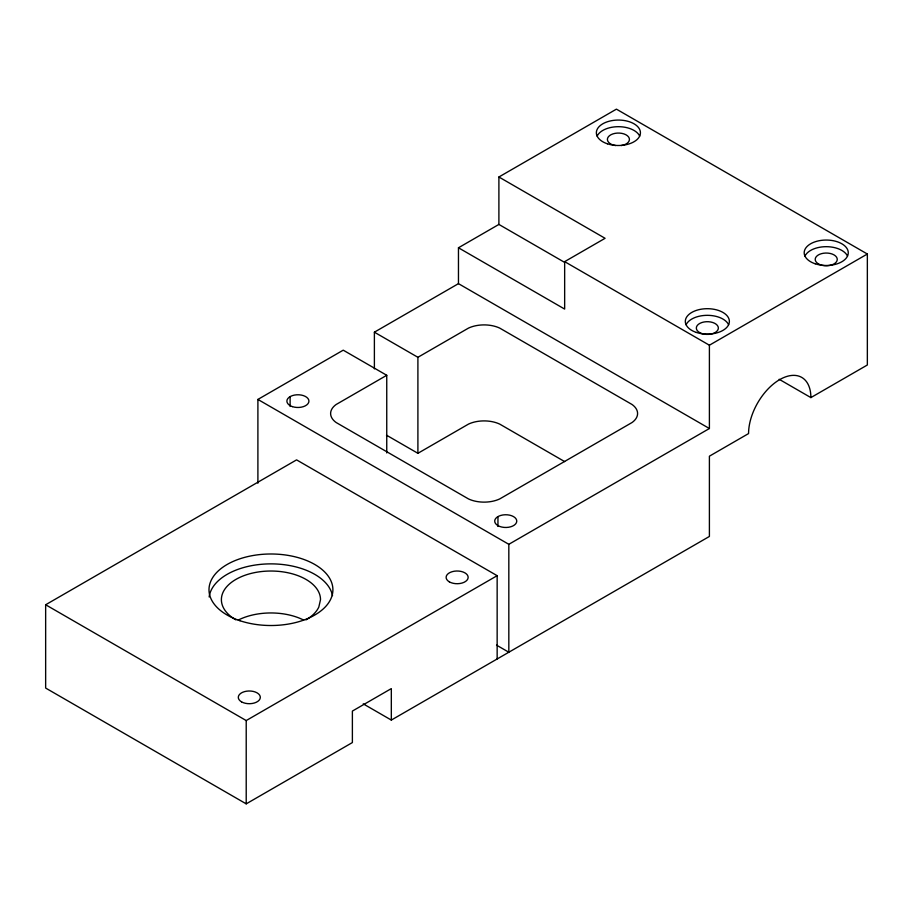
<?xml version="1.0" encoding="UTF-8"?>
<svg xmlns="http://www.w3.org/2000/svg" width="913" height="913" viewBox="0 0 913 913"><rect width="100%" height="100%" fill="white"/><g stroke="black" fill="none" stroke-linecap="round" stroke-linejoin="round"><path stroke-width="1.37" d="M564.337 262.214L498.897 224.427L498.897 176.996L616.423 109.149L867.35 254.019L867.35 364.995L810.881 397.6L779.166 379.283M867.35 254.019L709.401 345.217L709.401 428.517L458.463 283.646L458.463 247.777L498.897 224.427M257.9 483.217L257.9 399.438L343.231 350.17L386.747 375.289L386.747 452.939M374.387 368.886L374.387 332.184L458.463 283.646M458.463 247.777L564.656 309.073L564.656 261.643L605.079 238.304L498.897 176.996M386.747 375.289L336.121 404.516A24.788 14.311 0 0 0 336.121 422.502L468.529 498.955A24.788 14.311 0 0 0 499.673 498.955L632.081 422.502A24.788 14.311 0 0 0 632.081 404.516L499.673 328.075A24.788 14.311 0 0 0 468.529 328.075L417.903 357.303L374.387 332.184M363.237 703.855L391.323 720.072L391.323 688.596L352.384 711.079L352.384 742.554L246.213 803.851L45.65 688.06L45.65 604.76L296.577 459.878L497.151 575.681L497.151 658.981M386.473 435.17L417.903 453.305L468.529 424.077A24.788 14.311 0 0 1 499.673 424.077L564.656 461.59M257.9 399.438L508.826 544.308L709.401 428.517M45.65 604.76L246.213 720.551L497.151 575.681M391.323 720.072L709.401 536.445L709.401 456.192L748.569 433.572A44.064 25.438 -60 0 1 779.725 379.603A44.064 25.438 -60 0 1 810.881 397.6M564.656 261.643L709.401 345.217M496.524 645.137L508.826 652.236L508.826 544.308M497.95 516.621L497.95 526.447M417.903 357.303L417.903 453.305M290.117 396.63L290.117 406.468M246.213 720.551L246.213 803.851M804.958 256.108A22.026 12.714 0 0 1 826.242 246.681A22.026 12.714 0 0 1 847.515 256.108M597.136 136.117A22.026 12.714 0 0 1 618.409 126.69A22.026 12.714 0 0 1 639.693 136.117M615.556 145.555A11.013 6.357 0 0 1 609.393 135.763A11.013 6.357 0 0 1 627.436 135.763A11.013 6.357 0 0 1 621.262 145.555M686.074 324.754A22.026 12.714 0 0 1 707.347 315.327A22.026 12.714 0 0 1 728.631 324.754M305.992 619.881A49.564 28.623 0 0 0 318.82 607.054L320.509 599.647A49.564 28.623 0 0 0 251.977 573.204A49.564 28.623 0 0 0 235.896 619.881M238.259 620.064A49.564 28.623 0 0 1 303.641 620.064M209.157 596.976A61.958 35.767 0 0 1 269.78 563.88A61.958 35.767 0 0 1 332.515 595.641M815.229 263.789A22.026 12.714 0 0 0 848.268 252.764A22.026 12.714 0 0 0 815.229 241.751A22.026 12.714 0 0 0 815.229 263.789M607.396 143.798A22.026 12.714 0 0 0 640.435 132.784A22.026 12.714 0 0 0 607.396 121.76A22.026 12.714 0 0 0 607.396 143.798M292.4 406.627A11.013 6.357 0 0 0 308.925 401.127A11.013 6.357 0 0 0 292.4 395.614A11.013 6.357 0 0 0 292.4 406.627M497.95 525.614A11.013 6.357 0 0 0 516.381 522.761A11.013 6.357 0 0 0 502.892 514.966A11.013 6.357 0 0 0 497.95 525.614M818.447 263.903A11.013 6.357 0 0 0 836.879 261.05A11.013 6.357 0 0 0 823.389 253.255A11.013 6.357 0 0 0 818.447 263.903M696.334 332.423A22.026 12.714 0 0 0 729.373 321.41A22.026 12.714 0 0 0 696.334 310.397A22.026 12.714 0 0 0 696.334 332.423M449.344 581.855A11.013 6.357 0 0 0 467.776 579.002A11.013 6.357 0 0 0 454.286 571.218A11.013 6.357 0 0 0 449.344 581.855M241.523 701.846A11.013 6.357 0 0 0 259.943 698.993A11.013 6.357 0 0 0 246.453 691.209A11.013 6.357 0 0 0 241.523 701.846M701.835 333.553A11.013 6.357 0 0 0 718.36 328.041A11.013 6.357 0 0 0 701.835 322.54A11.013 6.357 0 0 0 701.835 333.553M239.971 620.726A61.958 35.767 0 0 0 332.903 589.752A61.958 35.767 0 0 0 239.971 558.779A61.958 35.767 0 0 0 239.971 620.726"/></g></svg>
